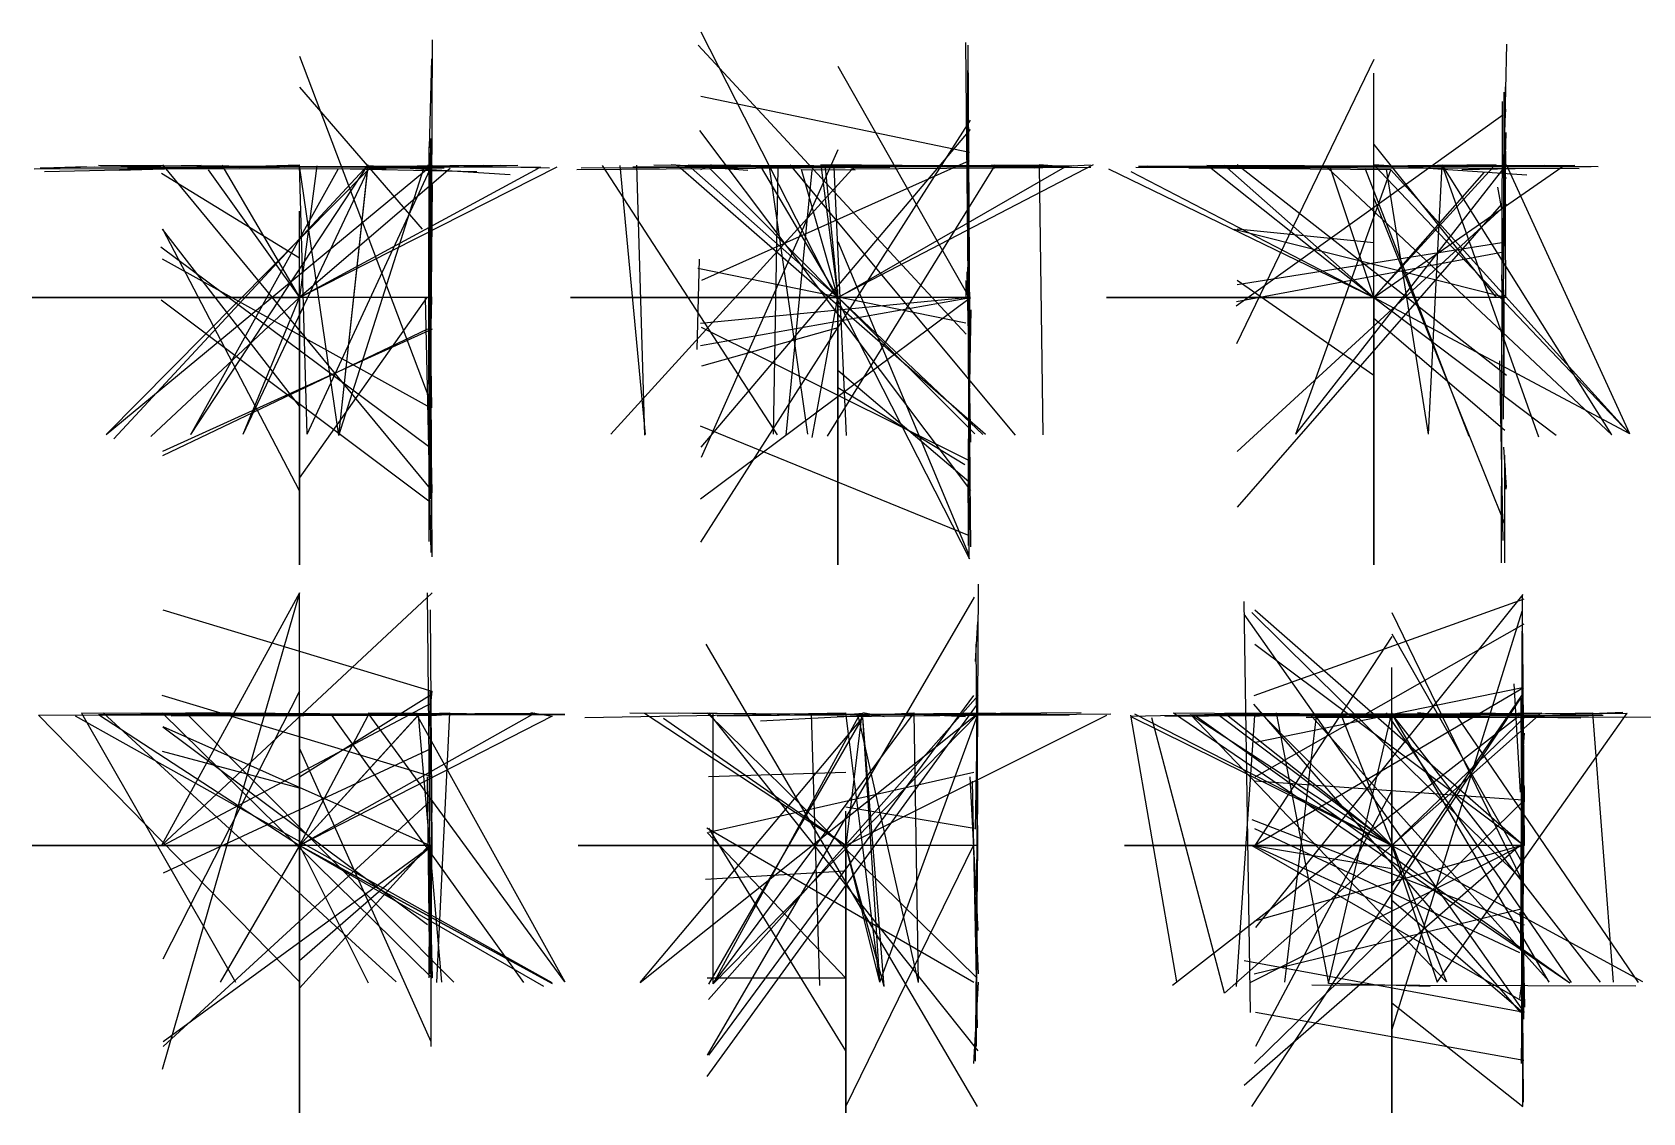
# Model space of a CAD drawing. Header units: metres. Extents: x 0 to 526, y -123 to 40.
# Drawn here: x 0 to 120.4, y -41 to 39.8 of the extents above; entities that cross this region are included whole.
import ezdxf

# ---------------------------------------------------------------- set-up
doc = ezdxf.new("R2010")
doc.units = ezdxf.units.M

msp = doc.modelspace()

# ---------------------------------------------------------------- linework, layer by layer
at = {"layer": 'MCD_Layer_0'}
for p, q in [((29.909668, 39.260864), (29.763794, 4.956665)), ((19.996338, 38.044434), (29.726562, 12.316895)), ((29.852905, 37.852783), (29.679565, 31.196289)), ((19.996338, 35.739746), (29.162598, 25.116577)), ((29.771729, 12.636108), (29.821777, 31.901245)), ((29.651489, 31.260376), (29.654541, 12.316895)), ((29.692383, 30.812378), (29.68811, 19.996338)), ((0.15625, 29.61853), (26.459961, 29.651489)), ((0.604248, 29.702148), (12.636719, 29.890137)), ((4.060669, 29.766846), (0.796509, 29.671021)), ((0.924683, 29.415894), (19.996338, 29.840088)), ((38.044434, 29.726562), (4.63623, 29.751587)), ((4.956665, 29.89502), (29.34082, 29.770508)), ((5.532227, 9.762573), (29.916992, 29.911499)), ((5.532227, 9.762573), (25.115967, 29.556885)), ((6.107788, 9.434814), (25.116577, 29.908447)), ((6.107788, 9.434814), (25.116577, 29.908447)), ((6.49231, 29.528809), (19.996338, 29.918213)), ((7.132568, 29.659424), (35.036011, 29.901733)), ((19.996338, 22.940674), (9.675293, 29.276123)), ((29.910278, 5.532227), (9.762573, 29.916992)), ((11.868896, 9.750977), (25.116577, 29.908447)), ((11.868896, 9.750977), (22.875977, 29.607544)), ((38.044434, 29.726562), (12.316895, 29.795532)), ((13.148193, 29.543457), (19.996338, 19.996338)), ((13.148193, 29.543457), (19.996338, 19.996338)), ((14.171753, 29.885254), (19.996338, 19.996338)), ((36.316528, 29.869995), (15.516357, 29.706421)), ((15.772705, 9.782104), (25.115967, 29.556885)), ((15.772705, 9.782104), (25.115967, 29.556885)), ((33.756104, 29.874878), (18.844604, 29.713745)), ((20.57312, 9.785767), (19.996338, 29.918213)), ((20.57312, 9.785767), (19.996338, 29.918213)), ((21.276855, 29.847412), (19.996338, 19.996338)), ((22.940674, 9.675293), (19.996338, 29.840088)), ((22.940674, 9.675293), (19.996338, 29.840088)), ((31.260376, 29.654541), (19.996338, 19.996338)), ((19.998169, 19.996338), (39.260864, 29.763794)), ((19.998169, 19.996338), (37.852783, 29.679565)), ((20.57312, 9.785767), (29.916992, 29.911499)), ((20.57312, 9.785767), (29.916992, 29.911499)), ((22.940674, 9.675293), (25.116577, 29.908447)), ((22.940674, 9.675293), (25.116577, 29.908447)), ((22.940674, 9.675293), (25.116577, 29.849854)), ((22.940674, 9.675293), (25.116577, 29.849854)), ((22.940674, 9.675293), (29.276123, 29.663696)), ((23.771973, 29.61853), (33.244019, 29.411011)), ((31.901245, 29.785156), (24.796143, 29.765015)), ((35.739746, 29.162598), (25.116577, 29.849854)), ((25.244141, 29.692383), (30.812378, 29.68811)), ((29.849854, 27.612305), (29.620972, 29.916382)), ((29.7052, 29.34021), (29.887695, 0.604248)), ((31.196289, 29.860229), (38.684692, 29.700928)), ((29.918213, 28.444824), (29.720459, 7.51709)), ((19.996338, 19.998169), (19.996338, 26.459961)), ((29.795532, 26.332397), (29.672241, 25.116577)), ((19.996338, 11.868896), (9.750977, 25.116577)), ((19.996338, 5.532227), (9.762573, 25.115967)), ((29.678345, 1.756592), (29.671631, 25.244141)), ((29.785156, 24.796143), (29.765015, 19.996338)), ((29.63623, 8.860474), (9.613647, 23.771973)), ((29.571533, 11.868896), (9.750977, 22.875977)), ((29.713745, 21.276855), (29.847412, 11.740723)), ((0, 19.996338), (19.996338, 19.998169)), ((0, 19.996338), (19.996338, 19.998169)), ((0, 19.996338), (19.996338, 19.998169)), ((0, 19.996338), (19.996338, 19.998169)), ((0, 19.996338), (19.996338, 19.998169)), ((0, 19.996338), (19.996338, 19.998169)), ((19.996948, 19.996338), (0, 19.996338)), ((19.996948, 19.996338), (0, 19.996338)), ((19.996948, 19.996338), (0, 19.996338)), ((19.998169, 19.996338), (8.860474, 9.613647)), ((29.663696, 4.764404), (9.65271, 19.804077)), ((15.772705, 9.782104), (19.996338, 19.996338)), ((15.772705, 9.782104), (19.996338, 19.996338)), ((19.996338, 19.998169), (19.996338, 18.844604)), ((19.996338, 19.998169), (19.996338, 15.516357)), ((29.607544, 19.996338), (19.996338, 19.996948)), ((29.911499, 19.996338), (19.996338, 19.996948)), ((29.89502, 19.996338), (19.996338, 19.996948)), ((19.996338, 19.996948), (19.996338, 0)), ((29.61853, 19.996338), (19.996338, 19.996948)), ((19.996338, 19.996948), (19.996338, 0)), ((29.840088, 19.996338), (19.996338, 19.996948)), ((29.860229, 19.996338), (19.996338, 19.996948)), ((19.996338, 19.996948), (19.996338, 0)), ((19.996338, 19.996338), (19.996948, 19.996338)), ((19.996338, 19.996338), (19.996948, 19.996338)), ((19.996338, 19.996338), (19.996948, 19.996338)), ((19.996338, 19.996338), (19.996948, 19.996338)), ((19.996338, 19.996338), (19.996948, 19.996338)), ((19.996338, 19.996338), (19.996948, 19.996338)), ((19.996338, 6.49231), (29.528809, 19.996338)), ((19.996338, 0), (19.996338, 19.996338)), ((19.996338, 19.996338), (19.998169, 19.996338)), ((19.996338, 19.996338), (19.996948, 19.996338)), ((19.996338, 19.996338), (19.996948, 19.996338)), ((19.996338, 0), (19.996338, 19.996338)), ((19.996338, 19.996338), (19.998169, 19.996338)), ((19.996338, 19.996338), (19.996948, 19.996338)), ((19.996338, 19.996338), (19.996948, 19.996338)), ((19.996338, 19.996338), (19.996948, 19.996338)), ((19.996338, 19.996338), (19.996948, 19.996338)), ((19.996338, 0), (19.996338, 19.996338)), ((19.996338, 19.996338), (19.998169, 19.996338)), ((19.996338, 19.996338), (19.996948, 19.996338)), ((19.996338, 19.996338), (19.996948, 19.996338)), ((19.996338, 19.996338), (19.996948, 19.996338)), ((29.830322, 0.924683), (29.415894, 19.996338)), ((29.702148, 12.636719), (29.890137, 19.996338)), ((29.556885, 17.628784), (9.754639, 8.156128)), ((29.908447, 17.628784), (9.754639, 8.476562)), ((29.706421, 14.171753), (29.885254, 5.404663))]:
    msp.add_line(p, q, dxfattribs=at)
at = {"layer": 'MCD_Layer_1'}
for p, q in [((70.116821, 0.438843), (50.014282, 39.836426)), ((49.794556, 38.875732), (69.852539, 17.266846)), ((69.794556, 39.068604), (70.172974, 1.361084)), ((70.151611, 14.273682), (69.988037, 38.876343)), ((60.257202, 37.293701), (70.057617, 19.996338)), ((69.937988, 36.976318), (70.031372, 0.476074)), ((70.087524, 30.838623), (50.008179, 35.036621)), ((50.001465, 1.692505), (70.16748, 33.270264)), ((50.02832, 8.796387), (70.158325, 32.566528)), ((49.88916, 32.476807), (70.16748, 5.558472)), ((60.257202, 31.030884), (50.016113, 8.028564)), ((70.072876, 30.217896), (50.057617, 21.276855)), ((40.736938, 29.56665), (64.134155, 29.733887)), ((64.456421, 29.760132), (41.057373, 29.671021)), ((55.73938, 9.736938), (42.657104, 29.880371)), ((61.53772, 29.847412), (43.278442, 9.79187)), ((43.937012, 29.868164), (45.838257, 9.767456)), ((44.916626, 29.775391), (75.297485, 29.784546)), ((44.916626, 29.775391), (75.297485, 29.784546)), ((44.916626, 29.775391), (50.657593, 29.755249)), ((45.819336, 9.70459), (45.217529, 29.89502)), ((54.83728, 29.768677), (46.496826, 29.882812)), ((53.518921, 29.486694), (47.777344, 29.919434)), ((71.291748, 9.755249), (48.289429, 29.855957)), ((49.057251, 29.916992), (64.456421, 29.760132)), ((49.057251, 29.916992), (77.237183, 29.770508)), ((49.057251, 29.897461), (60.257202, 19.996338)), ((50.785156, 29.910278), (49.973999, 29.533691)), ((50.657593, 29.677124), (60.257202, 19.996338)), ((60.259033, 19.996338), (54.534546, 29.727173)), ((54.83728, 29.768677), (77.8573, 29.877319)), ((54.83728, 29.768677), (77.8573, 29.877319)), ((57.998291, 9.788208), (55.136963, 29.771118)), ((55.438477, 9.77356), (55.777222, 29.706421)), ((56.379639, 9.711304), (58.337036, 29.525757)), ((73.531128, 9.70459), (56.673828, 29.91272)), ((57.395874, 29.783325), (75.296875, 29.921265)), ((57.395874, 29.783325), (75.296875, 29.921265)), ((57.395874, 29.783325), (77.8573, 29.877319)), ((57.395874, 29.783325), (77.8573, 29.877319)), ((57.52771, 29.559326), (61.537109, 29.554443)), ((60.257202, 19.996338), (57.52771, 29.559326)), ((58.977295, 29.920044), (60.257202, 19.996338)), ((77.237183, 29.770508), (58.977295, 29.920044)), ((60.259033, 19.996338), (59.334351, 29.730225)), ((59.478394, 9.624023), (72.033325, 29.918213)), ((59.937378, 29.735107), (60.859619, 9.688721)), ((79.329468, 29.912109), (60.257202, 19.996338)), ((77.554565, 29.796753), (60.257202, 29.761963)), ((60.259033, 19.996338), (77.237183, 29.770508)), ((79.175659, 29.717407), (61.217285, 29.606323)), ((79.137207, 29.904175), (74.922729, 29.678955)), ((77.237183, 29.770508), (75.296875, 29.921265)), ((77.237183, 29.770508), (75.296875, 29.921265)), ((77.554565, 29.796753), (75.297485, 29.784546)), ((77.554565, 29.796753), (75.297485, 29.784546)), ((75.297485, 29.784546), (75.579468, 9.724121)), ((60.257202, 24.195557), (70.020996, 0.796509)), ((49.876953, 22.875977), (49.712158, 16.118774)), ((69.82019, 18.076172), (49.786621, 22.161865)), ((70.180298, 9.193115), (69.928223, 21.916504)), ((69.931885, 22.255859), (70.035034, 14.876709)), ((60.257202, 19.998169), (60.257202, 20.598755)), ((69.82019, 21.276245), (69.815308, 19.996338)), ((40.260864, 19.996338), (60.257202, 19.998169)), ((40.260864, 19.996338), (60.257202, 19.998169)), ((40.260864, 19.996338), (60.257202, 19.998169)), ((40.260864, 19.996338), (60.257202, 19.998169)), ((40.260864, 19.996338), (60.257202, 19.998169)), ((40.260864, 19.996338), (60.257202, 19.998169)), ((60.257812, 19.996338), (40.260864, 19.996338)), ((60.257812, 19.996338), (40.260864, 19.996338)), ((60.257812, 19.996338), (40.260864, 19.996338)), ((60.257812, 19.996338), (40.260864, 19.996338)), ((49.965454, 4.956665), (70.155884, 19.996338)), ((49.965454, 16.412964), (70.173584, 19.996338)), ((49.972168, 18.076172), (69.786621, 19.996338)), ((58.337036, 9.525757), (60.257202, 19.996338)), ((60.257202, 19.998169), (60.257202, 9.713135)), ((60.257202, 19.998169), (60.257202, 17.266846)), ((60.257202, 19.998169), (60.257202, 5.577393)), ((70.165039, 19.996338), (60.257202, 19.996948)), ((60.257202, 19.996948), (60.257202, 0)), ((70.04541, 19.996338), (60.257202, 19.996948)), ((60.257202, 19.996948), (60.257202, 0)), ((70.016113, 19.996338), (60.257202, 19.996948)), ((69.827515, 19.996338), (60.257202, 19.996948)), ((60.257202, 19.996948), (60.257202, 0)), ((70.108276, 19.996338), (60.257202, 19.996948)), ((60.257202, 19.996948), (60.257202, 0)), ((70.177856, 19.996338), (60.257202, 19.996948)), ((60.257202, 19.996338), (60.257812, 19.996338)), ((60.257202, 19.996338), (60.257812, 19.996338)), ((60.257202, 19.996338), (60.257812, 19.996338)), ((60.257202, 0), (60.257202, 19.996338)), ((60.257202, 19.996338), (60.259033, 19.996338)), ((60.257202, 19.996338), (60.257812, 19.996338)), ((60.257202, 0), (60.257202, 19.996338)), ((60.257202, 19.996338), (60.259033, 19.996338)), ((60.257202, 19.996338), (60.257812, 19.996338)), ((60.257202, 19.996338), (60.257812, 19.996338)), ((60.257202, 19.996338), (60.257812, 19.996338)), ((60.257202, 19.996338), (60.257812, 19.996338)), ((60.257202, 0), (60.257202, 19.996338)), ((60.257202, 19.996338), (60.259033, 19.996338)), ((60.257202, 19.996338), (60.257812, 19.996338)), ((60.257202, 0), (60.257202, 19.996338)), ((60.257202, 19.996338), (60.259033, 19.996338)), ((60.257202, 19.996338), (60.257812, 19.996338)), ((60.257202, 0), (60.257202, 19.996338)), ((60.257202, 19.996338), (60.257812, 19.996338)), ((60.257202, 19.996338), (60.257812, 19.996338)), ((60.259033, 19.996338), (71.099487, 9.747314)), ((60.259033, 19.996338), (70.47876, 9.796753)), ((70.180298, 19.073486), (69.991089, 8.796387)), ((70.143677, 6.895752), (70.024658, 18.716431)), ((60.257202, 17.737427), (50.049072, 14.876099)), ((70.031982, 7.817383), (50.055786, 17.756348)), ((60.257202, 14.576416), (70.029541, 6.235962)), ((60.257202, 13.258057), (69.747559, 7.516479)), ((49.949585, 10.396729), (69.937988, 2.242432)), ((69.99292, 4.655762), (70.036255, 10.396729)), ((70.022827, 1.455078), (70.047241, 10.396729))]:
    msp.add_line(p, q, dxfattribs=at)
at = {"layer": 'MCD_Layer_13'}
for p, q in [((19.996338, -2.085815), (9.6698, -20.967651)), ((29.911499, -2.085815), (9.6698, -20.967651)), ((19.996338, -2.088257), (9.708862, -37.735229)), ((19.996338, -20.96582), (19.996338, -2.090698)), ((29.729004, -19.69812), (29.554443, -2.090698)), ((9.758301, -3.367554), (29.877319, -9.446655)), ((29.758301, -3.367554), (29.877319, -20.967651)), ((19.996338, -9.446655), (9.769287, -29.479614)), ((29.729004, -11.048218), (29.911499, -9.446655)), ((29.758301, -12.071167), (29.765015, -9.446655)), ((29.912109, -15.848022), (9.713135, -9.7677)), ((9.769287, -20.967651), (29.840088, -10.342651)), ((19.996338, -15.845581), (29.713135, -9.7677)), ((19.996338, -20.96582), (19.996338, -10.347534)), ((0.479736, -11.241089), (14.046631, -11.194702)), ((0.479736, -11.241089), (19.996338, -31.162964)), ((38.875732, -31.255127), (3.22876, -11.296631)), ((30.235596, -11.221558), (3.675537, -11.076294)), ((3.675537, -11.076294), (15.196533, -31.205688)), ((4.954834, -11.186157), (39.835205, -11.176392)), ((4.954834, -11.186157), (19.996338, -20.967651)), ((5.279541, -11.238037), (30.616455, -11.205688)), ((27.229004, -31.163574), (5.340576, -11.092163)), ((27.227783, -11.163574), (5.340576, -11.092163)), ((29.901123, -30.887085), (9.729004, -11.048218)), ((10.396729, -11.286865), (30.235596, -11.221558)), ((31.517334, -31.194702), (11.484375, -11.062866)), ((31.517334, -11.194702), (11.484375, -11.062866)), ((15.196533, -11.205688), (37.596436, -11.08667)), ((19.996338, -11.045776), (19.996338, -20.967651)), ((19.996338, -11.045776), (19.996338, -20.967651)), ((37.596436, -11.08667), (19.996338, -20.967651)), ((19.998169, -20.967651), (19.996338, -11.162964)), ((28.892822, -11.198975), (19.996338, -20.967651)), ((38.873291, -11.294189), (19.996338, -20.967651)), ((28.824463, -11.305786), (19.996338, -20.967651)), ((19.998169, -20.967651), (25.118408, -11.250854)), ((36.766357, -31.22522), (22.432861, -11.244751)), ((39.835205, -31.176392), (25.115967, -11.075073)), ((39.835205, -11.176392), (25.115967, -11.075073)), ((25.118408, -11.250854), (31.196289, -11.064697)), ((28.824463, -11.305786), (39.835205, -31.176392)), ((30.621338, -31.205688), (28.892822, -11.198975)), ((31.196289, -11.064697), (30.238037, -31.221558)), ((37.276611, -11.044556), (38.873291, -11.294189)), ((9.758301, -12.071167), (29.765015, -20.967651)), ((29.558105, -26.918579), (9.769287, -12.139526)), ((29.769287, -12.139526), (29.658203, -30.884644)), ((19.996338, -16.678101), (9.730835, -13.936401)), ((9.80835, -23.015991), (29.839478, -13.734985)), ((19.996338, -13.736206), (29.800415, -35.623413)), ((29.541016, -15.845581), (29.713135, -30.567261)), ((9.801025, -36.009155), (29.777832, -17.640015)), ((29.871826, -17.640015), (29.80835, -23.015991)), ((0, -20.967651), (19.996338, -20.96582)), ((0, -20.967651), (19.996338, -20.96582)), ((0, -20.967651), (19.996338, -20.96582)), ((0, -20.967651), (19.996338, -20.96582)), ((19.996948, -20.967651), (0, -20.967651)), ((19.996948, -20.967651), (0, -20.967651)), ((19.996948, -20.967651), (0, -20.967651)), ((19.996948, -20.967651), (0, -20.967651)), ((19.996948, -20.967651), (0, -20.967651)), ((9.800415, -35.623413), (29.871826, -20.967651)), ((19.998169, -20.967651), (14.04541, -31.194702)), ((19.996338, -20.96582), (19.996338, -20.967651)), ((19.996338, -20.96582), (19.996338, -26.917358)), ((19.996338, -20.96582), (19.996338, -25.767456)), ((29.658203, -20.967651), (19.996338, -20.967041)), ((19.996338, -20.967041), (19.996338, -40.963989)), ((29.918213, -20.967651), (19.996338, -20.967041)), ((19.996338, -20.967041), (19.996338, -40.963989)), ((29.777832, -20.967651), (19.996338, -20.967041)), ((19.996338, -20.967041), (19.996338, -40.963989)), ((29.677124, -20.967651), (19.996338, -20.967041)), ((19.996338, -20.967041), (19.996338, -40.963989)), ((29.899292, -20.967651), (19.996338, -20.967041)), ((19.996338, -20.967041), (19.996338, -40.963989)), ((19.996338, -40.963989), (19.996338, -20.967651)), ((19.996338, -20.967651), (19.998169, -20.967651)), ((19.996338, -20.967651), (19.996948, -20.967651)), ((19.996338, -40.963989), (19.996338, -20.967651)), ((19.996338, -20.967651), (19.998169, -20.967651)), ((19.996338, -20.967651), (19.996948, -20.967651)), ((19.996338, -40.963989), (19.996338, -20.967651)), ((29.6698, -20.967651), (19.996338, -20.967651)), ((19.996338, -20.967651), (19.998169, -20.967651)), ((19.996338, -20.967651), (38.238525, -31.50293)), ((38.878174, -31.294189), (19.996338, -20.967651)), ((19.996338, -20.967651), (19.996948, -20.967651)), ((29.667358, -20.967651), (19.996338, -31.651245)), ((19.996338, -40.963989), (19.996338, -20.967651)), ((19.996338, -20.967651), (19.998169, -20.967651)), ((19.996338, -20.967651), (19.996948, -20.967651)), ((29.899292, -20.967651), (19.996338, -29.609009)), ((19.996338, -40.963989), (19.996338, -20.967651)), ((19.996338, -20.967651), (19.998169, -20.967651)), ((19.996338, -20.967651), (19.996948, -20.967651)), ((19.998169, -20.967651), (38.878174, -31.294189)), ((19.998169, -20.967651), (25.115967, -31.250854)), ((29.6698, -20.967651), (29.918213, -30.884644)), ((29.769287, -29.479614), (29.901123, -20.967651)), ((29.769287, -20.967651), (29.840088, -25.767456)), ((29.839478, -20.967651), (29.801025, -36.009155))]:
    msp.add_line(p, q, dxfattribs=at)
at = {"layer": 'MCD_Layer_14'}
for p, q in [((70.441528, -2.408081), (50.47876, -36.647583)), ((70.750366, -1.446167), (70.557495, -33.446899)), ((70.551392, -7.207886), (70.710083, -4.262329)), ((70.681396, -40.489136), (50.401855, -5.927979)), ((70.567261, -5.927979), (70.678345, -20.967651)), ((70.660034, -10.408569), (50.447632, -38.247314)), ((70.389648, -9.7677), (50.578247, -36.647583)), ((70.743652, -9.7677), (50.578247, -32.487427)), ((41.314941, -11.397339), (60.831543, -11.045776)), ((77.536865, -11.253906), (44.703003, -11.078125)), ((45.471436, -31.212402), (70.752197, -11.05249)), ((45.471436, -31.212402), (62.11145, -11.409546)), ((45.79126, -11.088501), (60.831543, -20.967651)), ((60.833374, -20.967651), (47.19873, -11.492554)), ((48.352295, -11.054321), (65.632568, -11.198975)), ((70.663696, -30.888306), (50.486084, -11.047607)), ((70.745483, -36.327759), (50.586792, -11.046997)), ((50.589844, -31.339355), (62.11145, -11.409546)), ((50.910889, -31.31311), (65.951782, -11.055542)), ((50.910889, -31.31311), (65.951782, -11.055542)), ((50.910889, -31.31311), (50.911499, -11.117798)), ((50.910889, -31.31311), (70.751587, -11.130615)), ((50.910889, -31.31311), (61.791626, -11.357666)), ((51.231934, -11.286865), (72.031494, -11.064697)), ((54.464355, -11.649414), (65.951782, -11.055542)), ((55.711914, -11.231934), (75.871216, -11.12085)), ((58.907715, -31.438232), (58.271729, -11.13916)), ((60.191895, -11.333252), (80.671631, -11.137329)), ((62.112061, -11.116577), (60.256592, -11.265503)), ((63.391357, -31.187378), (60.831543, -11.045776)), ((63.391357, -31.187378), (60.831543, -11.045776)), ((62.047974, -11.106201), (60.831543, -20.967651)), ((60.833374, -20.967651), (80.353027, -11.241699)), ((66.270996, -31.224609), (61.791626, -11.357666)), ((63.712402, -11.356445), (62.11145, -11.057983)), ((63.391357, -31.187378), (62.11145, -11.409546)), ((63.391357, -31.187378), (62.11145, -11.409546)), ((63.712402, -31.512695), (62.11145, -11.409546)), ((63.712402, -31.512695), (62.11145, -11.409546)), ((63.391357, -31.187378), (70.752197, -11.05249)), ((63.391357, -31.187378), (70.752197, -11.05249)), ((78.431641, -11.067139), (63.391357, -11.187378)), ((65.631348, -11.12085), (69.791504, -11.326538)), ((66.270996, -31.224609), (65.951782, -11.055542)), ((70.533691, -19.751221), (70.692993, -11.046997)), ((70.404297, -15.528198), (50.574585, -20.007568)), ((60.831543, -15.528198), (50.574585, -15.847412)), ((70.742432, -27.334839), (70.14978, -15.847412)), ((70.678345, -34.600464), (70.306641, -16.167847)), ((70.611816, -36.007935), (70.710693, -16.166626)), ((60.831543, -18.086792), (70.442749, -19.687744)), ((60.831543, -20.96582), (60.831543, -18.407837)), ((70.404297, -31.209351), (50.459839, -19.687744)), ((60.831543, -30.888306), (50.486084, -20.007568)), ((60.831543, -36.327759), (50.586792, -19.687744)), ((40.835205, -20.967651), (60.831543, -20.96582)), ((40.835205, -20.967651), (60.831543, -20.96582)), ((40.835205, -20.967651), (60.831543, -20.96582)), ((40.835205, -20.967651), (60.831543, -20.96582)), ((40.835205, -20.967651), (60.831543, -20.96582)), ((40.835205, -20.967651), (60.831543, -20.96582)), ((40.835205, -20.967651), (60.831543, -20.96582)), ((60.832153, -20.967651), (40.835205, -20.967651)), ((60.832153, -20.967651), (40.835205, -20.967651)), ((60.831543, -20.96582), (60.831543, -21.542603)), ((70.441528, -20.967651), (60.831543, -20.967041)), ((70.746704, -20.967651), (60.831543, -20.967041)), ((70.744873, -20.967651), (60.831543, -20.967041)), ((60.831543, -20.967041), (60.831543, -40.963989)), ((70.668579, -20.967651), (60.831543, -20.967041)), ((70.389648, -20.967651), (60.831543, -20.967041)), ((70.678345, -20.967651), (60.831543, -20.967041)), ((60.831543, -20.967041), (60.831543, -40.963989)), ((70.743652, -20.967651), (60.831543, -20.967041)), ((63.391357, -31.187378), (60.831543, -20.967651)), ((60.831543, -20.967651), (60.832153, -20.967651)), ((60.831543, -20.967651), (60.832153, -20.967651)), ((60.831543, -20.967651), (60.832153, -20.967651)), ((60.831543, -20.967651), (60.832153, -20.967651)), ((60.831543, -20.967651), (60.832153, -20.967651)), ((60.831543, -20.967651), (60.832153, -20.967651)), ((60.831543, -40.484253), (70.401855, -20.967651)), ((60.831543, -40.963989), (60.831543, -20.967651)), ((60.831543, -20.967651), (60.833374, -20.967651)), ((60.831543, -20.967651), (60.832153, -20.967651)), ((60.831543, -20.967651), (60.832153, -20.967651)), ((60.831543, -20.967651), (60.832153, -20.967651)), ((63.712402, -31.512695), (60.831543, -20.967651)), ((60.831543, -20.967651), (60.832153, -20.967651)), ((63.712402, -31.512695), (60.831543, -20.967651)), ((63.391357, -31.187378), (60.831543, -20.967651)), ((60.831543, -20.967651), (60.832153, -20.967651)), ((60.831543, -40.963989), (60.831543, -20.967651)), ((60.831543, -20.967651), (60.833374, -20.967651)), ((60.831543, -20.967651), (60.832153, -20.967651)), ((60.831543, -20.967651), (60.832153, -20.967651)), ((60.831543, -20.967651), (60.832153, -20.967651)), ((70.545288, -37.096191), (70.721069, -20.967651)), ((60.831543, -22.891479), (50.360962, -23.527466)), ((70.753418, -30.567261), (70.512329, -24.807373)), ((70.60022, -29.607788), (70.688721, -26.08728)), ((60.831543, -30.888306), (50.486084, -30.887695)), ((70.741211, -31.202026), (70.381714, -37.287842))]:
    msp.add_line(p, q, dxfattribs=at)
at = {"layer": 'MCD_Layer_15'}
for p, q in [((111.477539, -2.21521), (91.47937, -27.112671)), ((111.316406, -28.836304), (111.439697, -2.286011)), ((91.102783, -33.467651), (90.623657, -2.725464)), ((91.216309, -3.565308), (111.345703, -23.467651)), ((91.384766, -9.7677), (111.570923, -2.535034)), ((91.430542, -3.367554), (111.54895, -20.967651)), ((101.667969, -34.790894), (111.408569, -3.44812)), ((101.667969, -3.565308), (111.345703, -23.467651)), ((111.429932, -3.367554), (111.54895, -20.967651)), ((111.591064, -33.467651), (90.623657, -3.687378)), ((91.459229, -15.848022), (111.560547, -4.391724)), ((101.667969, -5.351196), (91.440918, -20.967651)), ((91.441528, -5.927368), (111.573364, -20.967651)), ((101.667969, -5.161987), (111.370728, -22.178589)), ((111.441528, -5.927368), (111.573364, -20.967651)), ((111.472046, -36.009155), (111.449463, -5.225464)), ((101.667969, -20.96582), (101.667969, -7.657104)), ((101.667969, -20.96582), (101.667969, -7.657104)), ((111.511719, -9.191528), (91.438477, -20.967651)), ((111.449463, -9.192749), (91.477539, -13.286987)), ((110.795776, -8.897339), (111.269409, -16.983276)), ((91.198608, -40.489136), (111.316406, -9.971558)), ((91.341431, -10.411011), (111.284058, -33.467651)), ((101.667969, -24.034058), (111.384155, -9.7677)), ((111.317627, -9.956909), (111.406738, -24.034058)), ((89.890625, -11.168457), (82.146484, -11.319214)), ((82.146484, -11.319214), (101.667969, -20.967651)), ((85.603516, -31.176392), (82.151367, -11.241089)), ((101.6698, -20.967651), (82.466309, -11.15625)), ((89.167969, -32.011963), (83.738281, -11.422363)), ((100.964844, -11.205688), (84.705078, -11.343628)), ((111.140625, -11.331421), (85.261719, -31.437012)), ((85.347168, -11.056763), (114.978516, -31.250854)), ((103.71875, -11.221558), (85.347168, -11.076294)), ((105.763428, -31.162964), (86.626465, -11.186157)), ((86.626465, -11.186157), (101.667969, -20.967651)), ((105.447266, -11.345459), (86.628906, -11.264282)), ((105.447266, -11.345459), (86.628906, -11.264282)), ((86.951172, -11.238037), (114.978516, -31.250854)), ((87.844727, -11.227051), (119.1875, -11.388794)), ((101.667969, -11.162964), (88.61377, -11.195312)), ((88.674805, -11.205688), (119.268066, -11.08667)), ((101.6698, -20.967651), (88.674805, -11.205688)), ((89.188721, -11.093384), (101.667969, -20.967651)), ((97.571289, -11.163574), (89.188721, -11.093384)), ((89.37793, -11.124512), (105.251953, -11.158081)), ((90.066406, -31.512085), (91.428711, -11.26123)), ((90.210449, -11.181274), (91.746094, -11.31311)), ((92.068359, -11.286865), (101.667969, -20.967651)), ((93.026611, -11.05188), (96.931641, -31.294189)), ((93.668701, -31.194702), (96.033203, -11.305176)), ((113.5625, -11.413208), (95.261719, -11.415039)), ((95.522949, -11.124512), (113.442871, -31.158081)), ((96.931641, -31.294189), (101.667969, -11.045776)), ((109.348633, -11.158081), (97.571289, -11.163574)), ((97.827637, -11.107422), (105.763428, -31.162964)), ((98.601562, -11.251465), (112.86792, -11.064697)), ((117.473633, -11.264893), (100.457031, -11.317993)), ((115.10791, -31.232544), (101.283447, -11.05249)), ((110.054199, -11.194092), (101.345703, -11.307007)), ((101.667969, -11.045776), (101.667969, -20.967651)), ((112.86792, -11.064697), (101.667969, -20.967651)), ((113.444092, -31.197144), (101.667969, -11.10437)), ((101.667969, -11.123901), (101.667969, -20.967651)), ((117.284424, -31.194702), (101.667969, -11.123901)), ((101.6698, -20.967651), (111.658203, -11.336304)), ((115.808594, -11.463867), (101.985352, -11.253906)), ((103.588135, -11.044556), (106.082031, -11.292969)), ((105.059082, -31.205078), (119.268066, -11.08667)), ((106.467773, -11.198975), (105.251953, -11.197144)), ((106.467773, -11.198975), (120.100586, -31.221558)), ((117.410156, -11.176392), (106.787598, -11.075073)), ((110.054199, -11.194092), (116.708252, -11.062256)), ((118.948242, -11.044556), (110.183594, -11.410156)), ((111.658203, -11.336304), (121.121094, -11.387573)), ((121.121094, -11.387573), (115.046875, -11.41748)), ((118.243896, -31.194092), (116.708252, -11.062256)), ((111.459229, -40.484253), (111.394531, -12.581421)), ((111.401855, -15.208374), (111.58374, -12.581421)), ((111.472656, -17.576538), (91.430542, -16.167847)), ((101.667969, -20.96582), (101.667969, -16.553589)), ((111.570923, -16.553589), (111.342651, -37.288452)), ((111.384155, -33.960815), (111.429932, -16.167847)), ((91.414062, -37.288452), (111.559326, -17.576538)), ((101.667969, -16.872192), (91.472656, -36.009155)), ((101.667969, -20.96582), (101.667969, -16.872192)), ((111.440308, -20.967651), (111.511719, -17.383667)), ((111.542236, -17.383667), (111.477539, -24.807983)), ((111.589844, -26.934448), (91.226074, -19.047485)), ((91.400635, -19.69812), (111.226074, -28.966919)), ((81.671631, -20.967651), (101.667969, -20.96582)), ((81.671631, -20.967651), (101.667969, -20.96582)), ((81.671631, -20.967651), (101.667969, -20.96582)), ((81.671631, -20.967651), (101.667969, -20.96582)), ((81.671631, -20.967651), (101.667969, -20.96582)), ((81.671631, -20.967651), (101.667969, -20.96582)), ((81.671631, -20.967651), (101.667969, -20.96582)), ((81.671631, -20.967651), (101.667969, -20.96582)), ((101.668579, -20.967651), (81.671631, -20.967651)), ((101.668579, -20.967651), (81.671631, -20.967651)), ((101.668579, -20.967651), (81.671631, -20.967651)), ((101.668579, -20.967651), (81.671631, -20.967651)), ((101.668579, -20.967651), (81.671631, -20.967651)), ((101.668579, -20.967651), (81.671631, -20.967651)), ((101.668579, -20.967651), (81.671631, -20.967651)), ((101.668579, -20.967651), (81.671631, -20.967651)), ((101.6698, -20.967651), (89.167969, -32.011963)), ((101.6698, -20.967651), (89.167969, -32.011963)), ((101.6698, -20.967651), (89.167969, -32.011963)), ((90.623657, -38.897339), (111.213257, -20.967651)), ((91.123535, -31.206909), (111.37439, -20.967651)), ((91.13269, -20.967651), (101.667969, -20.967041)), ((91.211426, -20.967651), (111.355469, -32.569214)), ((91.341431, -20.967651), (101.667969, -22.696167)), ((101.667969, -25.703979), (91.341431, -20.967651)), ((91.440918, -26.602417), (111.330444, -20.967651)), ((101.667969, -20.96582), (101.667969, -25.703979)), ((101.667969, -20.96582), (101.667969, -25.064331)), ((101.667969, -20.96582), (101.667969, -37.373901)), ((101.667969, -20.96582), (101.667969, -34.021851)), ((101.667969, -20.967041), (101.667969, -40.963989)), ((111.511108, -20.967651), (101.667969, -20.967041)), ((101.667969, -20.967041), (101.667969, -40.963989)), ((111.591064, -20.967651), (101.667969, -20.967041)), ((101.667969, -20.967041), (101.667969, -40.963989)), ((111.511108, -20.967651), (101.667969, -20.967041)), ((101.667969, -20.967041), (101.667969, -40.963989)), ((111.32251, -20.967651), (101.667969, -20.967041)), ((110.795776, -20.967651), (101.667969, -20.967041)), ((101.667969, -20.967041), (101.667969, -40.963989)), ((111.436646, -20.967651), (101.667969, -20.967041)), ((101.667969, -20.967041), (101.667969, -40.963989)), ((111.58374, -20.967651), (101.667969, -20.967041)), ((101.667969, -20.967041), (101.667969, -40.963989)), ((111.436646, -20.967651), (101.667969, -20.967041)), ((101.667969, -20.967041), (101.667969, -40.963989)), ((101.667969, -40.963989), (101.667969, -20.967651)), ((101.667969, -20.967651), (101.6698, -20.967651)), ((101.667969, -20.967651), (101.668579, -20.967651)), ((101.667969, -40.963989), (101.667969, -20.967651)), ((101.667969, -20.967651), (101.6698, -20.967651)), ((101.667969, -20.967651), (101.668579, -20.967651)), ((101.667969, -40.963989), (101.667969, -20.967651)), ((101.667969, -20.967651), (101.6698, -20.967651)), ((101.667969, -20.967651), (101.668579, -20.967651)), ((101.667969, -40.963989), (101.667969, -20.967651)), ((101.667969, -20.967651), (101.6698, -20.967651)), ((101.667969, -20.967651), (101.668579, -20.967651)), ((101.667969, -20.967651), (101.668579, -20.967651)), ((101.667969, -40.963989), (101.667969, -20.967651)), ((101.667969, -20.967651), (101.6698, -20.967651)), ((101.667969, -20.967651), (101.668579, -20.967651)), ((101.667969, -20.967651), (101.668579, -20.967651)), ((101.667969, -40.963989), (101.667969, -20.967651)), ((101.667969, -20.967651), (101.6698, -20.967651)), ((101.667969, -20.967651), (101.668579, -20.967651)), ((101.667969, -40.963989), (101.667969, -20.967651)), ((101.667969, -20.967651), (101.6698, -20.967651)), ((101.667969, -20.967651), (101.668579, -20.967651)), ((101.667969, -40.963989), (101.667969, -20.967651)), ((101.667969, -20.967651), (101.6698, -20.967651)), ((101.667969, -20.967651), (101.668579, -20.967651)), ((101.6698, -20.967651), (120.42041, -31.15625)), ((101.6698, -20.967651), (105.059082, -31.205078)), ((111.441528, -21.289917), (111.328613, -20.967651)), ((111.342651, -20.967651), (111.589844, -33.062378)), ((111.438477, -20.967651), (111.53125, -33.960815)), ((101.667969, -25.064331), (111.472046, -33.446899)), ((91.384766, -30.567261), (111.348755, -25.703979)), ((111.246826, -25.957886), (111.441528, -27.940308)), ((111.578857, -33.467651), (90.623657, -29.609009)), ((104.539062, -31.512695), (96.931641, -31.294189)), ((111.23584, -32.425171), (111.454346, -30.889526)), ((119.910156, -31.50293), (95.701172, -31.409546)), ((91.472656, -33.446899), (111.542236, -37.032104)), ((101.667969, -32.744995), (111.467163, -40.489136)), ((111.528198, -40.169312), (111.47937, -33.25769))]:
    msp.add_line(p, q, dxfattribs=at)
at = {"layer": 'MCD_Layer_2'}
for p, q in [((110.247681, 38.94043), (110.027954, 28.764648)), ((100.325806, 37.788086), (90.058472, 16.540527)), ((100.325806, 19.998169), (100.325806, 36.764526)), ((110.026123, 16.732178), (110.07312, 35.356445)), ((110.154297, 35.740356), (110.097534, 32.476196)), ((109.88208, 0.15625), (109.947998, 34.6521)), ((110.17749, 34.075928), (110.093872, 32.732544)), ((109.98645, 33.62854), (90.029785, 19.356079)), ((100.325806, 31.452026), (109.484131, 19.996338)), ((109.894287, 21.276245), (110.235474, 32.348022)), ((110.129883, 23.83667), (110.191528, 30.939941)), ((110.133545, 31.196289), (110.170166, 19.996338)), ((80.485718, 29.61853), (100.325806, 19.996338)), ((82.149536, 29.42688), (100.325806, 19.996338)), ((115.685913, 29.615479), (82.534058, 29.716187)), ((88.869507, 29.802246), (82.725708, 29.802246)), ((116.581909, 29.763184), (82.982056, 29.780273)), ((107.750122, 29.769287), (83.430054, 29.824829)), ((101.605713, 29.554443), (86.501953, 29.658813)), ((113.062012, 29.865112), (86.694214, 29.744873)), ((115.365479, 29.882202), (87.014038, 29.692993)), ((87.845947, 29.890137), (117.093994, 29.797363)), ((87.910034, 29.869995), (100.325806, 19.996338)), ((89.125854, 29.897461), (100.325806, 19.996338)), ((110.239746, 14.172363), (90.117065, 29.916992)), ((98.790161, 29.795532), (90.405762, 29.768066)), ((91.238281, 29.750366), (92.9021, 29.754028)), ((94.501831, 9.787598), (110.24646, 29.911499)), ((94.501831, 9.787598), (101.605713, 29.554443)), ((109.478027, 29.909058), (96.229736, 29.780884)), ((118.117554, 9.729004), (96.869995, 29.696655)), ((100.327637, 19.996338), (97.061646, 29.743652)), ((99.685547, 29.630737), (107.429688, 9.625854)), ((119.461548, 9.804077), (100.325806, 29.918213)), ((119.461548, 9.804077), (100.325806, 29.918213)), ((111.781494, 29.154663), (100.325806, 29.918213)), ((108.580811, 29.360962), (100.325806, 19.996338)), ((100.327637, 19.996338), (114.405396, 29.764404)), ((100.327637, 19.996338), (109.22168, 29.725952)), ((104.421875, 9.781494), (101.285889, 29.606323)), ((119.461548, 9.804077), (101.605713, 29.554443)), ((119.461548, 9.804077), (101.605713, 29.554443)), ((104.421875, 9.781494), (105.446045, 29.908447)), ((112.67749, 9.556274), (105.446045, 29.908447)), ((118.117554, 9.729004), (105.446045, 29.908447)), ((118.117554, 9.729004), (105.446045, 29.908447)), ((110.885498, 29.612427), (106.917603, 29.552612)), ((110.242188, 28.892212), (110.05542, 29.14856)), ((119.461548, 9.804077), (110.24646, 29.911499)), ((119.461548, 9.804077), (110.24646, 29.911499)), ((111.269409, 29.804077), (111.525757, 29.840698)), ((109.921143, 26.459961), (109.590332, 28.251343)), ((109.883911, 26.972046), (90.112793, 4.316406)), ((110.237915, 26.972046), (90.112793, 8.476562)), ((100.325806, 27.420654), (110.098755, 3.100586)), ((100.325806, 19.998169), (100.325806, 26.588135)), ((89.885742, 25.116577), (110.237915, 19.996338)), ((100.325806, 24.092407), (90.110962, 25.116577)), ((109.89856, 24.092407), (90.110962, 20.956421)), ((110.026123, 23.388672), (90.049316, 19.676514)), ((100.325806, 14.172363), (90.117065, 21.276245)), ((110.02002, 20.571899), (109.998047, 10.908813)), ((80.329468, 19.996338), (100.325806, 19.998169)), ((80.329468, 19.996338), (100.325806, 19.998169)), ((80.329468, 19.996338), (100.325806, 19.998169)), ((80.329468, 19.996338), (100.325806, 19.998169)), ((80.329468, 19.996338), (100.325806, 19.998169)), ((80.329468, 19.996338), (100.325806, 19.998169)), ((100.326416, 19.996338), (80.329468, 19.996338)), ((100.326416, 19.996338), (80.329468, 19.996338)), ((100.326416, 19.996338), (80.329468, 19.996338)), ((100.326416, 19.996338), (80.329468, 19.996338)), ((100.325806, 19.998169), (100.325806, 6.172485)), ((100.325806, 19.998169), (100.325806, 6.68457)), ((109.935791, 19.996338), (100.325806, 19.996948)), ((110.240967, 19.996338), (100.325806, 19.996948)), ((110.238525, 19.996338), (100.325806, 19.996948)), ((100.325806, 19.996948), (100.325806, 0)), ((109.944946, 19.996338), (100.325806, 19.996948)), ((109.960205, 19.996338), (100.325806, 19.996948)), ((100.325806, 19.996948), (100.325806, 0)), ((110.19458, 19.996338), (100.325806, 19.996948)), ((119.461548, 9.804077), (100.325806, 19.996338)), ((100.325806, 19.996338), (100.326416, 19.996338)), ((100.325806, 19.996338), (100.326416, 19.996338)), ((100.325806, 19.996338), (100.326416, 19.996338)), ((100.325806, 19.996338), (100.326416, 19.996338)), ((100.325806, 19.996338), (100.326416, 19.996338)), ((100.325806, 19.996338), (100.326416, 19.996338)), ((100.325806, 0), (100.325806, 19.996338)), ((100.325806, 19.996338), (100.327637, 19.996338)), ((100.325806, 19.996338), (100.326416, 19.996338)), ((100.325806, 0), (100.325806, 19.996338)), ((109.69043, 19.996338), (100.325806, 19.996338)), ((119.461548, 9.804077), (100.325806, 19.996338)), ((100.325806, 19.996338), (100.326416, 19.996338)), ((100.325806, 0), (100.325806, 19.996338)), ((100.325806, 19.996338), (100.327637, 19.996338)), ((100.325806, 19.996338), (100.326416, 19.996338)), ((100.325806, 0), (100.325806, 19.996338)), ((100.325806, 19.996338), (100.326416, 19.996338)), ((100.325806, 19.996338), (100.326416, 19.996338)), ((100.327637, 19.996338), (113.958008, 9.700317)), ((110.079834, 12.572632), (110.083496, 19.996338)), ((100.325806, 18.460693), (110.125, 10.076294)), ((109.988281, 1.820068), (109.756348, 15.26001)), ((110.022461, 8.796387), (110.226929, 5.788574)), ((110.097534, 8.220215), (110.105469, 0.15625)), ((110.126831, 7.580566), (110.199463, 5.6604))]:
    msp.add_line(p, q, dxfattribs=at)

doc.saveas('drawing.dxf')
